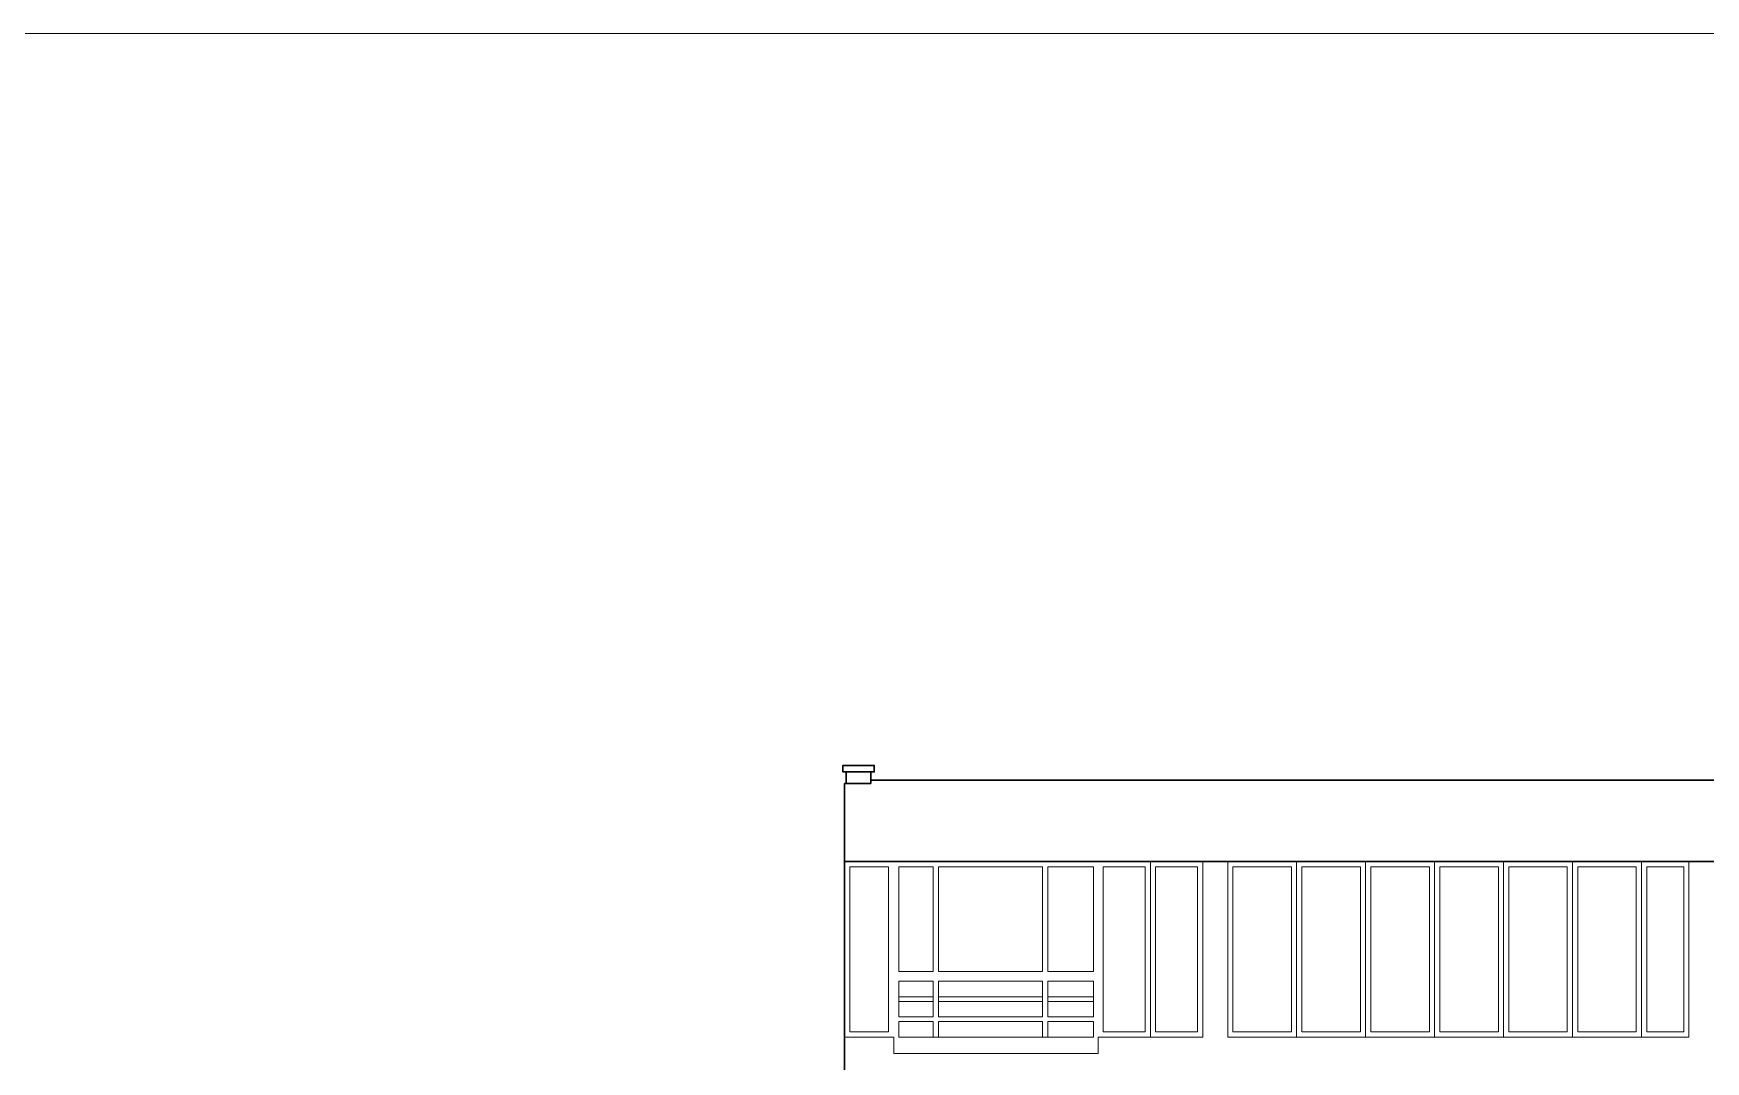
# Model space of a CAD drawing. Header units: millimetres. Extents: x -689206 to 4969298, y -1019800 to 703299.
# Drawn here: x 725955 to 751656, y -725166 to -709365 of the extents above; entities that cross this region are included whole.
import ezdxf

# ---------------------------------------------------------------- set-up
doc = ezdxf.new("R2010")
doc.units = ezdxf.units.MM
doc.layers.add('РАЗМЕРЫ', color=7, linetype='Continuous', lineweight=9)
doc.layers.add('разрез1-1', color=7, linetype='Continuous')

msp = doc.modelspace()

# ---------------------------------------------------------------- linework, layer by layer
at = {"layer": 'РАЗМЕРЫ', "lineweight": 30, "ltscale": 35}
for p, q in [((738420.7, -720891.3), (738420.7, -728491.3)), ((738827.6, -720891.3), (738420.7, -720891.3)), ((738827.6, -720839.6), (756602.7, -720839.6)), ((757062.7, -722091.3), (738420.7, -722091.3))]:
    msp.add_line(p, q, dxfattribs=at)
at = {"layer": 'РАЗМЕРЫ', "lineweight": 5, "ltscale": 35}
for p, q in [((738827.6, -720714.6), (738827.6, -720839.6)), ((738500.7, -724711.3), (738500.7, -722171.3)), ((738500.7, -722171.3), (739097.4, -722171.3)), ((738929.7, -722091.3), (740939.7, -722091.3)), ((739097.4, -722171.3), (739097.4, -724711.3)), ((739257.4, -723781), (739257.4, -722171.3)), ((739786.1, -722171.3), (739257.4, -722171.3)), ((739786.1, -723781), (739786.1, -722171.3)), ((739866.1, -722171.3), (739866.1, -723781)), ((741466.1, -722171.3), (739866.1, -722171.3)), ((741466.1, -723781), (741466.1, -722171.3)), ((741546.1, -722171.3), (741546.1, -723781)), ((742247.4, -722171.3), (741546.1, -722171.3)), ((742247.4, -723781), (742247.4, -722171.3)), ((742397.4, -724711.3), (742397.4, -722171.3)), ((742397.4, -722171.3), (743042.6, -722171.3)), ((743042.6, -724711.3), (743042.6, -722171.3)), ((743122.6, -724791.3), (743122.6, -722091.3)), ((743202.6, -722171.3), (743847.7, -722171.3)), ((743202.6, -722171.3), (743202.6, -724711.3)), ((743847.7, -722171.3), (743847.7, -724711.3)), ((743927.7, -722091.3), (743927.7, -724791.3)), ((744310.7, -722091.3), (744310.7, -724791.3)), ((744390.7, -722171.3), (744390.7, -724711.3)), ((744390.7, -722171.3), (745290.7, -722171.3)), ((745290.7, -722171.3), (745290.7, -724711.3)), ((745290.7, -724711.3), (745290.7, -722171.3)), ((745290.7, -724711.3), (745290.7, -722171.3)), ((745370.7, -724711.3), (745370.7, -722091.3)), ((745370.7, -722091.3), (745370.7, -724791.3)), ((745370.7, -724791.3), (745370.7, -722091.3)), ((745450.7, -724711.3), (745450.7, -722171.3)), ((745450.7, -722171.3), (746350.7, -722171.3)), ((746350.7, -722171.3), (746350.7, -724711.3)), ((746350.7, -722171.3), (746350.7, -724711.3)), ((746350.7, -724711.3), (746350.7, -722171.3)), ((746350.7, -724711.3), (746350.7, -722171.3)), ((746430.7, -724711.3), (746430.7, -722091.3)), ((746430.7, -722091.3), (746430.7, -724791.3)), ((746430.7, -724791.3), (746430.7, -722091.3)), ((746510.7, -724711.3), (746510.7, -722171.3)), ((746510.7, -722171.3), (747410.7, -722171.3)), ((747410.7, -722171.3), (747410.7, -724711.3)), ((747410.7, -722171.3), (747410.7, -724711.3)), ((747410.7, -722171.3), (747410.7, -724711.3)), ((747410.7, -724711.3), (747410.7, -722171.3)), ((747410.7, -724711.3), (747410.7, -722171.3)), ((747490.7, -724711.3), (747490.7, -722091.3)), ((747490.7, -722091.3), (747490.7, -724791.3)), ((747490.7, -724791.3), (747490.7, -722091.3)), ((747570.7, -724711.3), (747570.7, -722171.3)), ((747570.7, -722171.3), (748470.7, -722171.3)), ((748470.7, -722171.3), (748470.7, -724711.3)), ((748470.7, -722171.3), (748470.7, -724711.3)), ((748470.7, -722171.3), (748470.7, -724711.3)), ((748470.7, -722171.3), (748470.7, -724711.3)), ((748470.7, -724711.3), (748470.7, -722171.3)), ((748470.7, -724711.3), (748470.7, -722171.3)), ((748550.7, -724711.3), (748550.7, -722091.3)), ((748550.7, -722091.3), (748550.7, -724791.3)), ((748550.7, -724791.3), (748550.7, -722091.3)), ((748630.7, -724711.3), (748630.7, -722171.3)), ((748630.7, -722171.3), (749530.7, -722171.3)), ((749530.7, -722171.3), (749530.7, -724711.3)), ((749530.7, -722171.3), (749530.7, -724711.3)), ((749530.7, -722171.3), (749530.7, -724711.3)), ((749530.7, -722171.3), (749530.7, -724711.3)), ((749530.7, -722171.3), (749530.7, -724711.3)), ((749530.7, -724711.3), (749530.7, -722171.3)), ((749530.7, -724711.3), (749530.7, -722171.3)), ((749610.7, -724711.3), (749610.7, -722091.3)), ((749610.7, -722091.3), (749610.7, -724791.3)), ((749610.7, -724791.3), (749610.7, -722091.3)), ((749690.7, -724711.3), (749690.7, -722171.3)), ((749690.7, -722171.3), (750590.7, -722171.3)), ((750590.7, -722171.3), (750590.7, -724711.3)), ((750590.7, -722171.3), (750590.7, -724711.3)), ((750590.7, -722171.3), (750590.7, -724711.3)), ((750590.7, -722171.3), (750590.7, -724711.3)), ((750590.7, -722171.3), (750590.7, -724711.3)), ((750590.7, -722171.3), (750590.7, -724711.3)), ((750590.7, -724711.3), (750590.7, -722171.3)), ((750590.7, -724711.3), (750590.7, -722171.3)), ((750670.7, -724711.3), (750670.7, -722091.3)), ((750670.7, -722091.3), (750670.7, -724791.3)), ((750670.7, -724791.3), (750670.7, -722091.3)), ((750750.7, -724711.3), (750750.7, -722171.3)), ((750750.7, -722171.3), (751320.7, -722171.3)), ((751320.7, -724711.3), (751320.7, -722171.3)), ((751400.7, -722091.3), (751400.7, -724791.3)), ((739786.1, -723781), (739257.4, -723781)), ((739257.4, -724481), (739257.4, -723931)), ((739257.4, -724171), (739257.4, -723931)), ((739257.4, -723931), (739786.1, -723931)), ((739786.1, -724481), (739786.1, -723931)), ((741466.1, -723781), (739866.1, -723781)), ((739866.1, -723931), (739866.1, -724481)), ((739866.1, -723931), (741466.1, -723931)), ((741466.1, -724481), (741466.1, -723931)), ((742247.4, -723781), (741546.1, -723781)), ((741546.1, -723931), (741546.1, -724481)), ((741546.1, -723931), (742247.4, -723931)), ((742247.4, -724481), (742247.4, -723931)), ((739786.1, -724171), (739257.4, -724171)), ((739257.4, -724481), (739257.4, -724241)), ((739257.4, -724241), (739786.1, -724241)), ((741466.1, -724171), (739866.1, -724171)), ((739866.1, -724241), (741466.1, -724241)), ((742247.4, -724171), (741546.1, -724171)), ((741546.1, -724241), (742247.4, -724241)), ((742247.4, -724241), (742247.4, -724171)), ((739257.4, -724481), (739786.1, -724481)), ((739866.1, -724481), (741466.1, -724481)), ((741546.1, -724481), (742247.4, -724481)), ((739097.4, -724711.3), (738500.7, -724711.3)), ((739786.1, -724551), (739257.4, -724551)), ((739257.4, -724791.3), (739257.4, -724551)), ((739786.1, -724791.3), (739786.1, -724551)), ((739866.1, -724551), (739866.1, -724791.3)), ((741466.1, -724551), (739866.1, -724551)), ((741466.1, -724791.3), (741466.1, -724551)), ((741546.1, -724551), (741546.1, -724791.3)), ((742247.4, -724551), (741546.1, -724551)), ((742247.4, -724791.3), (742247.4, -724551)), ((743042.6, -724711.3), (742397.4, -724711.3)), ((743122.6, -724711.3), (743122.6, -724631.3)), ((743122.6, -724631.3), (743122.6, -724711.3)), ((743847.7, -724711.3), (743202.6, -724711.3)), ((744390.7, -724711.3), (745290.7, -724711.3)), ((744390.7, -724711.3), (745290.7, -724711.3)), ((745450.7, -724711.3), (746350.7, -724711.3)), ((745450.7, -724711.3), (745660.7, -724711.3)), ((746510.7, -724711.3), (747410.7, -724711.3)), ((746930.7, -724711.3), (747410.7, -724711.3)), ((747570.7, -724711.3), (748470.7, -724711.3)), ((747570.7, -724711.3), (748200.7, -724711.3)), ((748630.7, -724711.3), (749530.7, -724711.3)), ((749690.7, -724711.3), (750590.7, -724711.3)), ((750750.7, -724711.3), (751320.7, -724711.3)), ((739177.4, -724791.3), (738420.7, -724791.3)), ((739177.4, -724791.3), (739177.4, -725041.3)), ((742247.4, -724791.3), (739257.4, -724791.3)), ((739786.1, -724791.3), (739257.4, -724791.3)), ((739786.1, -724791.3), (739257.4, -724791.3)), ((741466.1, -724791.3), (739866.1, -724791.3)), ((741466.1, -724791.3), (739866.1, -724791.3)), ((742247.4, -724791.3), (741546.1, -724791.3)), ((742247.4, -724791.3), (741546.1, -724791.3)), ((743927.7, -724791.3), (742317.4, -724791.3)), ((742317.4, -724791.3), (742317.4, -725041.3)), ((751400.7, -724791.3), (744310.7, -724791.3)), ((742317.4, -725041.3), (739177.4, -725041.3))]:
    msp.add_line(p, q, dxfattribs=at)
msp.add_lwpolyline([(639384.7, -709364.6), (848589.7, -709364.6), (848589.7, -754220.3), (639384.7, -754220.3)], close=True, dxfattribs=at)
at = {"layer": 'разрез1-1', "lineweight": 30}
for p, q in [((738447.6, -720714.6), (738447.6, -720891.3)), ((738827.6, -720714.6), (738827.6, -720891.3))]:
    msp.add_line(p, q, dxfattribs=at)
msp.add_lwpolyline([(738827.6, -720714.6), (738877.6, -720714.6), (738877.6, -720614.6), (738447.6, -720614.6), (738397.6, -720614.6), (738397.6, -720714.6), (738827.6, -720714.6)], dxfattribs=at)

doc.saveas('drawing.dxf')
